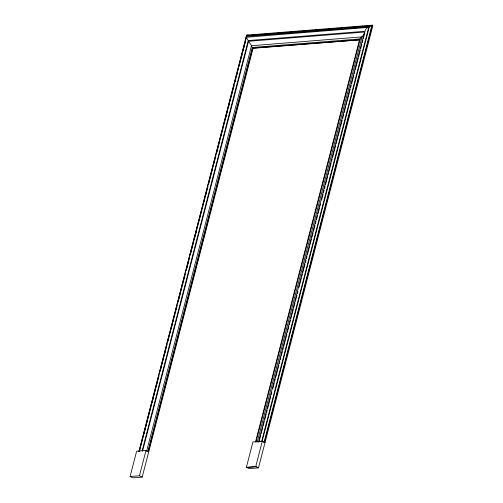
<?xml version="1.0" encoding="UTF-8"?>
<svg xmlns="http://www.w3.org/2000/svg" width="503" height="503" viewBox="0 0 503 503"><rect width="100%" height="100%" fill="white"/><g stroke="black" fill="none" stroke-linecap="round" stroke-linejoin="round"><path stroke-width="0.75" d="M364.166 34.053L362.028 36.857L251.311 45.748L252.625 48.093L360.029 39.819L253.078 48.313L142.186 477.108L132.823 477.85L130.088 476.517L136.64 451.185L145.996 450.437L148.737 451.769M138.966 451.575L246.338 36.379L369.548 26.734L372.333 25.15L372.912 25.433L258.492 467.872L249.13 468.614L246.395 467.281L252.946 441.942L262.302 441.2L265.043 442.533M138.998 451.474L246.671 35.128L372.333 25.15L264.465 442.25L263.396 442.087M139.96 449.16L140.544 446.878M141.921 441.559L142.512 439.276M143.493 435.479L144.084 433.196M144.48 431.675L145.071 429.399M145.461 427.877L146.052 425.595M146.442 424.073L147.033 421.797M148.014 417.993L148.605 415.717M149.001 414.195L149.592 411.913M149.982 410.391L150.573 408.115M151.554 404.311L152.145 402.029M152.541 400.514L154.113 394.427M154.503 392.912L155.094 390.63M156.075 386.832L157.653 380.746M158.043 379.231L158.634 376.948M160.602 369.347L162.173 363.267M162.563 361.745L163.154 359.463M164.531 354.143L165.707 349.585M166.103 348.063L166.694 345.781M168.071 340.462L168.656 338.179M169.643 334.382L170.234 332.099M170.624 330.578L171.215 328.296M171.605 326.78L172.196 324.498M172.592 322.976L173.768 318.418M174.164 316.896L174.755 314.614M176.132 309.295L176.716 307.012M177.704 303.215L178.288 300.932M178.684 299.411L180.256 293.331M180.652 291.809L181.237 289.533M182.224 285.729L182.815 283.447M183.205 281.931L183.796 279.649M184.186 278.128L184.777 275.845M186.745 268.244L188.317 262.164M188.713 260.648L189.298 258.366M190.285 254.562L191.857 248.482M192.247 246.96L192.838 244.684M194.215 239.359L195.397 234.8M195.786 233.279L196.377 231.003M196.774 229.481L197.358 227.199M198.735 221.88L199.917 217.315M200.307 215.8L200.898 213.517M202.275 208.198L202.866 205.916M203.847 202.112L204.438 199.836M204.828 198.314L205.419 196.032M205.815 194.51L206.406 192.234M206.796 190.712L207.978 186.154M208.368 184.632L208.959 182.35M209.355 180.829L209.94 178.552M210.336 177.031L210.927 174.748M211.908 170.951L212.499 168.668M213.876 163.349L214.46 161.067M214.856 159.545L215.447 157.263M216.428 153.465L218 147.385M218.396 145.864L218.987 143.581M220.949 135.98L221.54 133.704M221.936 132.182L222.521 129.9M222.917 128.378L223.508 126.102M224.489 122.298L226.061 116.218M226.457 114.697L227.048 112.414M228.419 107.095L229.601 102.537M229.997 101.015L230.581 98.733M230.978 97.217L231.569 94.935M231.958 93.413L232.549 91.131M232.946 89.616L234.121 85.051M234.517 83.529L235.102 81.253M236.479 75.928L237.07 73.652M238.051 69.848L238.642 67.572M240.019 62.246L240.61 59.97M241 58.449L242.182 53.884M242.578 52.369L243.163 50.086M243.559 48.565L244.15 46.282M244.54 44.767L245.131 42.485M246.112 38.681L246.703 36.405M140.035 449.254L139.444 451.537L139.212 451.21L139.853 451.015M140.431 447.733L142.003 441.647M142.399 440.125L143.575 435.56M143.971 434.039L144.562 431.763M144.952 430.241L145.543 427.959M145.939 426.437L146.524 424.155M146.92 422.633L148.102 418.068M148.492 416.547L150.07 410.467M150.46 408.945L151.642 404.381M152.032 402.859L153.61 396.773M154 395.251L154.591 392.975M154.987 391.453L158.131 379.281M158.527 377.759L159.118 375.483M160.099 371.679L161.67 365.593M162.067 364.071L162.658 361.789M163.047 360.267L166.197 348.101M166.587 346.58L167.178 344.297M167.574 342.776L168.165 340.493M168.555 338.972L169.737 334.413M170.127 332.892L170.718 330.609M171.114 329.088L172.686 323.001M173.082 321.48L174.258 316.921M174.654 315.4L176.226 309.314M176.622 307.792L177.213 305.51M178.194 301.706L180.753 291.822M181.143 290.3L182.325 285.735M182.715 284.214L184.293 278.134M184.683 276.612L185.274 274.33M186.255 270.526L188.814 260.642M189.21 259.12L189.801 256.838M190.191 255.317L192.353 246.948M192.75 245.426L193.341 243.15M193.73 241.629L194.321 239.346M194.718 237.825L196.88 229.456M197.27 227.934L198.848 221.854M199.238 220.333L200.42 215.768M200.81 214.247L202.388 208.16M202.778 206.639L203.369 204.363M203.765 202.841L204.941 198.276M205.337 196.755L206.909 190.668M207.305 189.147L207.896 186.871M208.877 183.067L210.449 176.981M210.845 175.459L211.436 173.177M211.826 171.655L214.976 159.489M215.366 157.967L215.957 155.685M216.353 154.163L218.516 145.801M218.906 144.279L219.497 141.997M219.893 140.475L223.036 128.309M223.433 126.787L225.004 120.701M225.401 119.18L226.576 114.615M226.972 113.093L227.563 110.817M227.953 109.296L229.531 103.209M229.921 101.688L231.103 97.123M231.493 95.601L233.071 89.521M233.461 88L234.052 85.717M235.039 81.914L237.592 72.03M237.988 70.508L238.579 68.226M238.969 66.704L241.132 58.335M241.528 56.814L242.119 54.538M243.1 50.734L245.659 40.844M246.049 39.322L246.64 37.04C246.489 36.776 246.508 35.832 246.898 35.644L292.186 32.047M142.186 450.569L248.224 40.548L246.263 37.26L368.724 27.344L369.391 26.602L262.214 441.037M142.506 451.292L248.551 41.265L248.224 40.548L365.228 31.255L365.128 30.387L366.115 28.878L367.605 27.621L368.724 27.344L261.73 441.074M130.088 476.517L139.444 475.775L145.996 450.437M146.694 450.927L251.513 45.635L248.551 41.265L364.512 32.054L258.473 442.08M255.625 441.533L359.57 39.599L360.651 37.662L362.028 36.857L257.209 442.15M255.876 442.256L360.186 38.913L252.349 47.477L147.838 451.581L148.284 451.549L252.625 48.093L253.078 48.313M260.761 435.196L258.988 442.036L258.756 441.716L260.548 441.571M261.151 433.674L262.729 427.588M263.119 426.066L264.301 421.501M264.697 419.98L266.269 413.894M266.665 412.372L267.25 410.09M267.646 408.568L270.796 396.395M271.186 394.874L271.777 392.591M272.764 388.788L274.336 382.701M274.726 381.18L275.317 378.897M275.713 377.376L278.863 365.209M279.253 363.688L279.844 361.405M280.24 359.884L280.825 357.602M281.221 356.08L282.403 351.515M282.793 349.994L283.384 347.711M283.78 346.19L286.924 334.017M287.32 332.496L288.892 326.409M289.288 324.888L290.47 320.323M290.86 318.801L293.419 308.911M293.815 307.396L294.991 302.831M295.387 301.31L296.959 295.223M297.355 293.702L297.946 291.419M298.927 287.615L301.486 277.725M301.875 276.204L302.466 273.921M302.863 272.4L305.025 264.031M305.422 262.509L306.013 260.227M306.402 258.705L306.993 256.423M307.39 254.902L309.552 246.533M309.942 245.011L311.52 238.931M311.91 237.41L313.092 232.845M313.488 231.323L315.06 225.237M315.45 223.716L316.041 221.433M316.437 219.912L317.619 215.347M318.009 213.825L319.587 207.739M319.977 206.217L320.568 203.935M321.549 200.131L323.127 194.045M323.517 192.523L324.108 190.241M324.504 188.719L325.095 186.437M325.485 184.915L327.648 176.553M328.044 175.031L328.635 172.749M329.025 171.227L331.194 162.859M331.584 161.337L332.175 159.055M332.571 157.533L335.715 145.361M336.111 143.839L337.683 137.753M338.079 136.231L340.242 127.863M340.632 126.341L342.21 120.255M342.6 118.733L343.782 114.175M344.178 112.653L345.75 106.567M346.146 105.045L346.73 102.763M347.127 101.241L350.277 89.069M350.666 87.547L351.257 85.265M351.654 83.743L353.816 75.375M354.206 73.853L354.797 71.571M355.193 70.049L358.343 57.876M358.733 56.355L360.305 50.275M360.701 48.753L361.883 44.189M362.273 42.667L362.864 40.385M363.26 38.863L364.832 32.777M246.395 467.281L255.75 466.539L262.302 441.2M264.094 442.282L371.824 25.722L344.498 27.891M249.589 35.229L246.671 35.128L246.898 35.644M252.713 34.977L255.052 34.795M258.957 34.481L262.076 34.235M265.98 33.927L267.539 33.802M272.224 33.431L274.569 33.242M278.467 32.934L280.812 32.745M284.711 32.437L287.056 32.249M290.96 31.941L293.299 31.752M297.204 31.444L299.543 31.261M303.447 30.947L305.786 30.765M309.691 30.45L312.809 30.205M315.934 29.96L318.273 29.771M322.957 29.4L325.303 29.212M329.201 28.904L331.546 28.715M335.451 28.407L337.79 28.218M341.694 27.91L344.033 27.728M347.938 27.414L350.277 27.231M354.181 26.917L356.52 26.734M360.425 26.426L362.764 26.238M366.668 25.93L369.793 25.678M293.746 31.922L342.933 28.017M246.854 467.501L256.209 466.759M146.713 451.417L147.322 451.442M255.75 466.539L258.492 467.872M139.444 475.775L142.186 477.108"/></g></svg>
